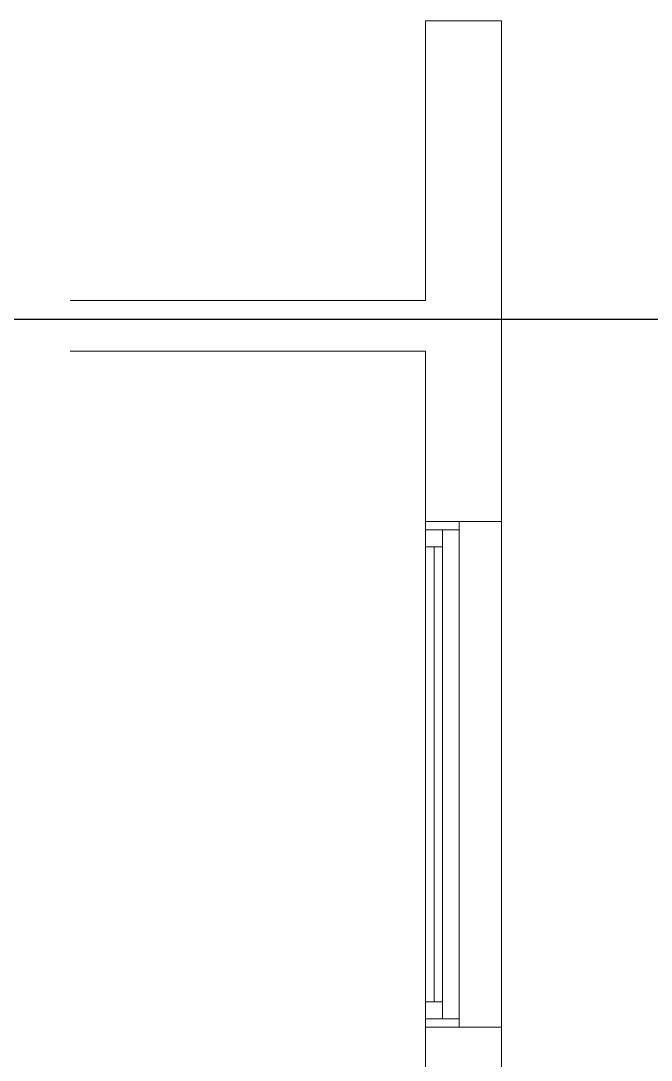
# Model space of a CAD drawing. Header units: metres. Extents: x -18745 to 220762, y -1579758 to -1356048.
# Drawn here: x 173832 to 175703, y -1413686 to -1410603 of the extents above; entities that cross this region are included whole.
import ezdxf

# ---------------------------------------------------------------- set-up
doc = ezdxf.new("R2010")
doc.units = ezdxf.units.M
doc.layers.get('0').update_dxf_attribs({"lineweight": 0})
for name, color, linetype, lineweight in [('A-100 - Copy$0$Aluminum', 8, 'Continuous', 0), ('A-100 - Copy$0$Proj', 8, 'Continuous', 0), ('A-100 - Copy$0$Walls', 8, 'Continuous', 0)]:
    doc.layers.add(name, color=color, linetype=linetype, lineweight=lineweight)
doc.layers.add('A-100 - Copy$0$axes', color=8, linetype='Continuous')

# ---------------------------------------------------------------- blocks, each defined once
blk = doc.blocks.new('A-100 - Copy')
at = {"layer": 'A-100 - Copy$0$Aluminum'}
for p, q in [((175033.3, -1412087.7, 0), (175033.3, -1413587.7, 0)), ((175133.3, -1412087.7, 0), (175133.3, -1413587.7, 0)), ((175133.3, -1412112.7, 0), (175033.3, -1412112.7, 0)), ((175083.3, -1412112.7, 0), (175083.3, -1413562.7, 0)), ((175083.3, -1412162.7, 0), (175033.3, -1412162.7, 0)), ((175058.3, -1413512.7, 0), (175058.3, -1412162.7, 0)), ((175083.3, -1413512.7, 0), (175033.3, -1413512.7, 0)), ((175133.3, -1413562.7, 0), (175033.3, -1413562.7, 0))]:
    blk.add_line(p, q, dxfattribs=at)
at = {"layer": 'A-100 - Copy$0$axes'}
blk.add_line((178940.3, -1411488.2, 2.4), (95846.6, -1411488.2, 2.4), dxfattribs=at)
at = {"layer": 'A-100 - Copy$0$Proj'}
blk.add_line((175258.3, -1413587.7, 0), (175258.3, -1412087.7, 0), dxfattribs=at)
at = {"layer": 'A-100 - Copy$0$Walls'}
for p, q in [((175033.3, -1411432.7, 0), (175033.3, -1410602.7, 0)), ((175033.3, -1410602.7, 0), (175258.3, -1410602.7, 0)), ((175258.3, -1412087.7, 0), (175258.3, -1410602.7, 0)), ((175033.3, -1411432.7, 0), (173978.3, -1411432.7, 0)), ((175033.3, -1411582.7, 0), (173978.3, -1411582.7, 0)), ((175033.3, -1412087.7, 0), (175033.3, -1411582.7, 0)), ((175033.3, -1412087.7, 0), (175258.3, -1412087.7, 0)), ((175033.3, -1414487.7, 0), (175033.3, -1413587.7, 0)), ((175033.3, -1413587.7, 0), (175258.3, -1413587.7, 0)), ((175258.3, -1414487.7, 0), (175258.3, -1413587.7, 0))]:
    blk.add_line(p, q, dxfattribs=at)

msp = doc.modelspace()

# ---------------------------------------------------------------- block references
msp.add_blockref('A-100 - Copy', (0, 0))

doc.saveas('drawing.dxf')
